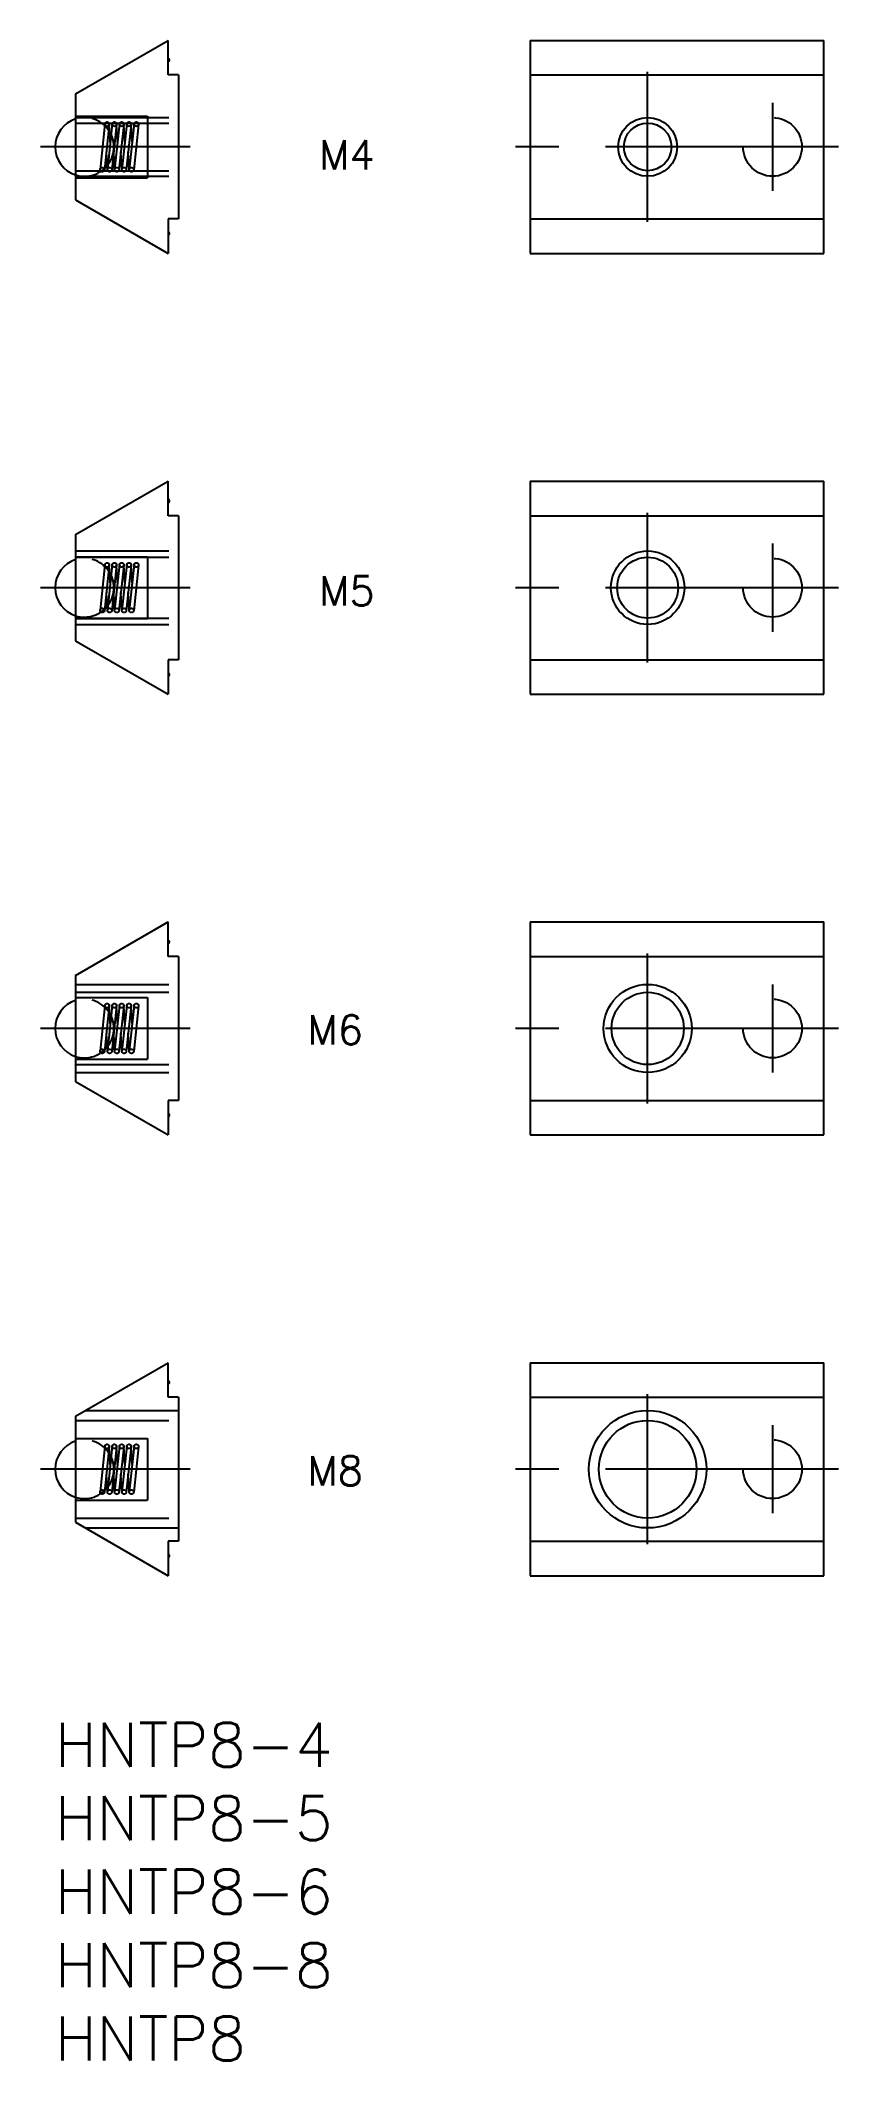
# Model space of a CAD drawing. Extents: x -1 to 53, y -23 to 114.
import ezdxf
from ezdxf.enums import TextEntityAlignment as Align

# ---------------------------------------------------------------- set-up
doc = ezdxf.new("R2010")
doc.units = 0
doc.header["$LTSCALE"] = 0.5
doc.linetypes.add('CENTER', pattern=[50.8, 31.75, -6.35, 6.35, -6.35])
doc.linetypes.add('DASHED', pattern=[19.05, 12.7, -6.35])
for name, color, linetype in [('MSM_CENTER', 1, 'CENTER'), ('MSM_CONTINUOUS', 7, 'CONTINUOUS'), ('MSM_DASHED', 4, 'DASHED'), ('MSM_NARROW', 5, 'CONTINUOUS'), ('MSM_PART_NUMBER', 7, 'CONTINUOUS')]:
    doc.layers.add(name, color=color, linetype=linetype)
doc.styles.get("Standard").update_dxf_attribs({"font": 'txt.shx', "height": 3, "bigfont": 'bigfont.shx'})

# ---------------------------------------------------------------- blocks, each defined once
blk = doc.blocks.new('*U10')
at = {"layer": 'MSM_PART_NUMBER'}
blk.add_text('HNTP8-4', height=3, dxfattribs=at).set_placement((0, -3))
blk = doc.blocks.new('*U11')
at = {"layer": 'MSM_PART_NUMBER'}
blk.add_text('HNTP8-5', height=3, dxfattribs=at).set_placement((0, -8))
blk = doc.blocks.new('*U12')
at = {"layer": 'MSM_PART_NUMBER'}
blk.add_text('HNTP8-6', height=3, dxfattribs=at).set_placement((0, -13))
blk = doc.blocks.new('*U13')
at = {"layer": 'MSM_PART_NUMBER'}
blk.add_text('HNTP8-8', height=3, dxfattribs=at).set_placement((0, -18))
blk = doc.blocks.new('*U14')
at = {"layer": 'MSM_PART_NUMBER'}
blk.add_text('HNTP8', height=3, dxfattribs=at).set_placement((0, -23))

msp = doc.modelspace()

# ---------------------------------------------------------------- linework, layer by layer
at = {"layer": 'MSM_CENTER'}
for p, q in [((40.34, 102.15), (40.34, 112.35)), ((48.84, 110.25), (48.84, 104.25)), ((9.2, 107.25), (-1, 107.25)), ((53.34, 107.25), (31.34, 107.25)), ((40.34, 72.15), (40.34, 82.35)), ((48.84, 80.25), (48.84, 74.25)), ((9.2, 77.25), (-1, 77.25)), ((53.34, 77.25), (31.34, 77.25)), ((40.34, 42.15), (40.34, 52.35)), ((48.84, 50.25), (48.84, 44.25)), ((9.2, 47.25), (-1, 47.25)), ((53.34, 47.25), (31.34, 47.25)), ((40.34, 12.15), (40.34, 22.35)), ((48.84, 20.25), (48.84, 14.25)), ((9.2, 17.25), (-1, 17.25)), ((53.34, 17.25), (31.34, 17.25))]:
    msp.add_line(p, q, dxfattribs=at)
at = {"layer": 'MSM_CONTINUOUS'}
for p, q in [((1.4, 110.86), (7.7, 114.5)), ((7.7, 112.15), (7.7, 114.5)), ((32.34, 114.5), (32.34, 100)), ((32.34, 114.5), (52.34, 114.5)), ((52.34, 100), (52.34, 114.5)), ((8.4, 112.15), (7.7, 112.15)), ((8.4, 112.15), (8.4, 102.35)), ((32.34, 112.15), (52.34, 112.15)), ((1.4, 110.86), (1.4, 103.64)), ((1.4, 103.64), (7.7, 100)), ((8.4, 102.35), (7.7, 102.35)), ((7.7, 102.35), (7.7, 100)), ((32.34, 102.35), (52.34, 102.35)), ((32.34, 100), (52.34, 100)), ((1.4, 80.86), (7.7, 84.5)), ((7.7, 82.15), (7.7, 84.5)), ((32.34, 84.5), (32.34, 70)), ((32.34, 84.5), (52.34, 84.5)), ((52.34, 70), (52.34, 84.5)), ((8.4, 82.15), (7.7, 82.15)), ((8.4, 82.15), (8.4, 72.35)), ((32.34, 82.15), (52.34, 82.15)), ((1.4, 80.86), (1.4, 73.64)), ((1.4, 73.64), (7.7, 70)), ((8.4, 72.35), (7.7, 72.35)), ((7.7, 72.35), (7.7, 70)), ((32.34, 72.35), (52.34, 72.35)), ((32.34, 70), (52.34, 70)), ((1.4, 50.86), (7.7, 54.5)), ((7.7, 52.15), (7.7, 54.5)), ((32.34, 54.5), (32.34, 40)), ((32.34, 54.5), (52.34, 54.5)), ((52.34, 40), (52.34, 54.5)), ((8.4, 52.15), (7.7, 52.15)), ((8.4, 52.15), (8.4, 42.35)), ((32.34, 52.15), (52.34, 52.15)), ((1.4, 50.86), (1.4, 43.64)), ((1.4, 43.64), (7.7, 40)), ((8.4, 42.35), (7.7, 42.35)), ((7.7, 42.35), (7.7, 40)), ((32.34, 42.35), (52.34, 42.35)), ((32.34, 40), (52.34, 40)), ((1.4, 20.86), (7.7, 24.5)), ((7.7, 22.15), (7.7, 24.5)), ((32.34, 24.5), (32.34, 10)), ((32.34, 24.5), (52.34, 24.5)), ((52.34, 10), (52.34, 24.5)), ((8.4, 22.15), (7.7, 22.15)), ((8.4, 22.15), (8.4, 12.35)), ((32.34, 22.15), (52.34, 22.15)), ((1.4, 20.86), (1.4, 13.64)), ((1.4, 13.64), (7.7, 10)), ((8.4, 12.35), (7.7, 12.35)), ((7.7, 12.35), (7.7, 10)), ((32.34, 12.35), (52.34, 12.35)), ((32.34, 10), (52.34, 10))]:
    msp.add_line(p, q, dxfattribs=at)
for centre, radius in [((40.34, 107.25), 1.62), ((40.34, 77.25), 2.07), ((40.34, 47.25), 2.46), ((40.34, 17.25), 3.32)]:
    msp.add_circle(centre, radius, dxfattribs=at)
for centre, radius, start, end in [((7.7, 113.15), 0.1, 270, 90), ((2, 107.25), 2, 107.4576, 252.5424), ((7.7, 101.35), 0.1, 270, 90), ((7.7, 83.15), 0.1, 270, 90), ((2, 77.25), 2, 107.4576, 252.5424), ((7.7, 71.35), 0.1, 270, 90), ((7.7, 53.15), 0.1, 270, 90), ((2, 47.25), 2, 107.4576, 252.5424), ((7.7, 41.35), 0.1, 270, 90), ((7.7, 23.15), 0.1, 270, 90), ((2, 17.25), 2, 107.4576, 252.5424), ((7.7, 11.35), 0.1, 270, 90)]:
    msp.add_arc(centre, radius, start, end, dxfattribs=at)
at = {"layer": 'MSM_DASHED'}
for p, q in [((1.4, 109.35), (6.3, 109.35)), ((1.4, 109.25), (8.4, 109.25)), ((1.4, 108.87), (8.4, 108.87)), ((3.39, 108.82), (3.06, 105.72)), ((3.69, 108.78), (3.36, 105.68)), ((3.89, 108.82), (3.56, 105.72)), ((3.76, 107.58), (3.69, 108.81)), ((4.19, 108.78), (3.86, 105.68)), ((4.39, 108.82), (4.05, 105.72)), ((4.25, 107.58), (4.19, 108.81)), ((4.68, 108.78), (4.35, 105.68)), ((4.88, 108.82), (4.55, 105.72)), ((4.75, 107.58), (4.68, 108.81)), ((5.18, 108.78), (4.85, 105.68)), ((5.38, 108.82), (5.05, 105.72)), ((5.25, 107.58), (5.18, 108.81)), ((5.68, 108.78), (5.35, 105.68)), ((6.3, 109.35), (6.3, 105.15)), ((3.56, 105.69), (3.49, 106.92)), ((4.05, 105.69), (3.99, 106.92)), ((4.55, 105.69), (4.48, 106.92)), ((5.05, 105.69), (4.98, 106.92)), ((1.4, 105.63), (8.4, 105.63)), ((1.4, 105.25), (8.4, 105.25)), ((1.4, 105.15), (6.3, 105.15)), ((1.4, 79.75), (8.4, 79.75)), ((1.4, 79.35), (6.3, 79.35)), ((1.4, 79.32), (8.4, 79.32)), ((3.39, 78.82), (3.06, 75.72)), ((3.69, 78.78), (3.36, 75.68)), ((3.89, 78.82), (3.56, 75.72)), ((3.76, 77.58), (3.69, 78.81)), ((4.19, 78.78), (3.86, 75.68)), ((4.39, 78.82), (4.05, 75.72)), ((4.25, 77.58), (4.19, 78.81)), ((4.68, 78.78), (4.35, 75.68)), ((4.88, 78.82), (4.55, 75.72)), ((4.75, 77.58), (4.68, 78.81)), ((5.18, 78.78), (4.85, 75.68)), ((5.38, 78.82), (5.05, 75.72)), ((5.25, 77.58), (5.18, 78.81)), ((5.68, 78.78), (5.35, 75.68)), ((6.3, 79.35), (6.3, 75.15)), ((3.56, 75.69), (3.49, 76.92)), ((4.05, 75.69), (3.99, 76.92)), ((4.55, 75.69), (4.48, 76.92)), ((5.05, 75.69), (4.98, 76.92)), ((1.4, 75.18), (8.4, 75.18)), ((1.4, 75.15), (6.3, 75.15)), ((1.4, 74.75), (8.4, 74.75)), ((1.4, 50.25), (8.4, 50.25)), ((1.4, 49.71), (8.4, 49.71)), ((1.4, 49.35), (6.3, 49.35)), ((3.39, 48.82), (3.06, 45.72)), ((3.69, 48.78), (3.36, 45.68)), ((3.89, 48.82), (3.56, 45.72)), ((3.76, 47.58), (3.69, 48.81)), ((4.19, 48.78), (3.86, 45.68)), ((4.39, 48.82), (4.05, 45.72)), ((4.25, 47.58), (4.19, 48.81)), ((4.68, 48.78), (4.35, 45.68)), ((4.88, 48.82), (4.55, 45.72)), ((4.75, 47.58), (4.68, 48.81)), ((5.18, 48.78), (4.85, 45.68)), ((5.38, 48.82), (5.05, 45.72)), ((5.25, 47.58), (5.18, 48.81)), ((5.68, 48.78), (5.35, 45.68)), ((6.3, 49.35), (6.3, 45.15)), ((3.56, 45.69), (3.49, 46.92)), ((4.05, 45.69), (3.99, 46.92)), ((4.55, 45.69), (4.48, 46.92)), ((5.05, 45.69), (4.98, 46.92)), ((1.4, 45.15), (6.3, 45.15)), ((1.4, 44.79), (8.4, 44.79)), ((1.4, 44.25), (8.4, 44.25)), ((2.07, 21.25), (8.4, 21.25)), ((1.4, 20.57), (8.4, 20.57)), ((1.4, 19.35), (6.3, 19.35)), ((6.3, 19.35), (6.3, 15.15)), ((3.39, 18.82), (3.06, 15.72)), ((3.69, 18.78), (3.36, 15.68)), ((3.89, 18.82), (3.56, 15.72)), ((3.76, 17.58), (3.69, 18.81)), ((4.19, 18.78), (3.86, 15.68)), ((4.39, 18.82), (4.05, 15.72)), ((4.25, 17.58), (4.19, 18.81)), ((4.68, 18.78), (4.35, 15.68)), ((4.88, 18.82), (4.55, 15.72)), ((4.75, 17.58), (4.68, 18.81)), ((5.18, 18.78), (4.85, 15.68)), ((5.38, 18.82), (5.05, 15.72)), ((5.25, 17.58), (5.18, 18.81)), ((5.68, 18.78), (5.35, 15.68)), ((3.56, 15.69), (3.49, 16.92)), ((4.05, 15.69), (3.99, 16.92)), ((4.55, 15.69), (4.48, 16.92)), ((5.05, 15.69), (4.98, 16.92)), ((1.4, 15.15), (6.3, 15.15)), ((1.4, 13.93), (8.4, 13.93)), ((2.07, 13.25), (8.4, 13.25))]:
    msp.add_line(p, q, dxfattribs=at)
for centre, radius in [((3.54, 108.8), 0.15), ((4.04, 108.8), 0.15), ((4.53, 108.8), 0.15), ((5.03, 108.8), 0.15), ((5.53, 108.8), 0.15), ((48.84, 107.25), 2), ((3.21, 105.7), 0.15), ((3.71, 105.7), 0.15), ((4.2, 105.7), 0.15), ((4.7, 105.7), 0.15), ((5.2, 105.7), 0.15), ((3.54, 78.8), 0.15), ((4.04, 78.8), 0.15), ((4.53, 78.8), 0.15), ((5.03, 78.8), 0.15), ((5.53, 78.8), 0.15), ((48.84, 77.25), 2), ((3.21, 75.7), 0.15), ((3.71, 75.7), 0.15), ((4.2, 75.7), 0.15), ((4.7, 75.7), 0.15), ((5.2, 75.7), 0.15), ((3.54, 48.8), 0.15), ((4.04, 48.8), 0.15), ((4.53, 48.8), 0.15), ((5.03, 48.8), 0.15), ((5.53, 48.8), 0.15), ((48.84, 47.25), 2), ((3.21, 45.7), 0.15), ((3.71, 45.7), 0.15), ((4.2, 45.7), 0.15), ((4.7, 45.7), 0.15), ((5.2, 45.7), 0.15), ((48.84, 17.25), 2), ((3.54, 18.8), 0.15), ((4.04, 18.8), 0.15), ((4.53, 18.8), 0.15), ((5.03, 18.8), 0.15), ((5.53, 18.8), 0.15), ((3.21, 15.7), 0.15), ((3.71, 15.7), 0.15), ((4.2, 15.7), 0.15), ((4.7, 15.7), 0.15), ((5.2, 15.7), 0.15)]:
    msp.add_circle(centre, radius, dxfattribs=at)
for centre in [(2, 107.25), (2, 77.25), (2, 47.25), (2, 17.25)]:
    msp.add_arc(centre, 2, 252.5424, 107.4576, dxfattribs=at)
at = {"layer": 'MSM_NARROW'}
for centre, radius in [((40.34, 107.25), 2), ((40.34, 77.25), 2.5), ((40.34, 47.25), 3), ((40.34, 17.25), 4)]:
    msp.add_circle(centre, radius, dxfattribs=at)

# ---------------------------------------------------------------- block references
at = {"layer": 'MSM_CONTINUOUS'}
for name in ['*U10', '*U11', '*U12', '*U13', '*U14']:
    msp.add_blockref(name, (0, 0), dxfattribs=at)

# ---------------------------------------------------------------- texts
at = {"layer": 'MSM_PART_NUMBER'}
for s, p in [('M4', (19.87, 106.72)), ('M5', (19.87, 77.03)), ('M6', (19.07, 47.15)), ('M8', (19.07, 17.15))]:
    msp.add_text(s, height=2, dxfattribs=at).set_placement(p, align=Align.MIDDLE)

doc.saveas('drawing.dxf')
